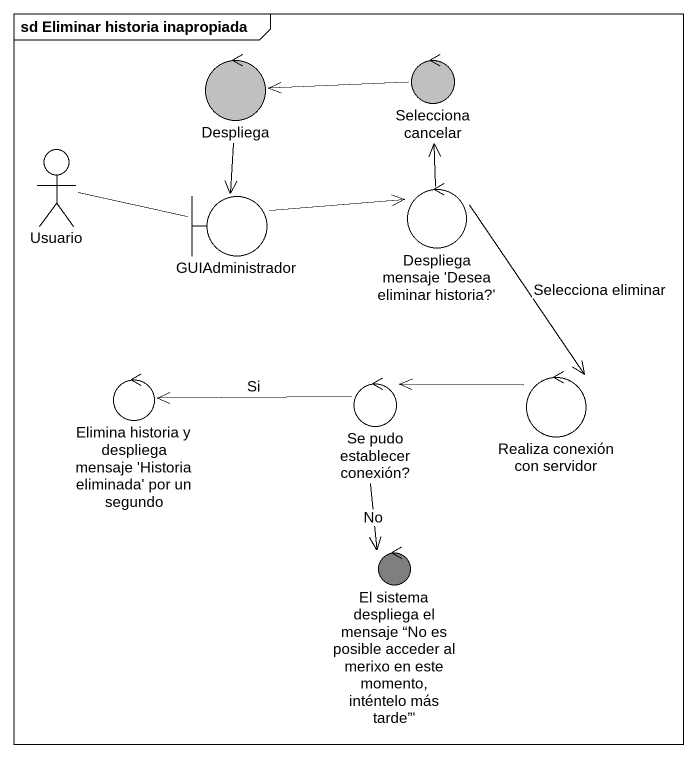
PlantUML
@startuml
mainframe sd Eliminar historia inapropiada
control Despliega #C0C0C0
control "Selecciona cancelar" as Selecciona_cancelar #C0C0C0
actor Usuario
boundary GUIAdministrador
control "Despliega mensaje 'Desea eliminar historia?'" as Despliega_mensaje_Desea
control "Elimina historia y despliega mensaje 'Historia eliminada' por un segundo" as Elimina_historia_y #FFFFFF
control "Se pudo establecer conexión?" as Se_pudo_establecer_conexión
control "Realiza conexión con servidor" as Realiza_conexión_con
control "El sistema despliega el mensaje “No es posible acceder al merixo en este momento, inténtelo más tarde”'" as El_sistema_despliega_el #7F7F7F
Despliega --> GUIAdministrador
Selecciona_cancelar -left-> Despliega
Usuario -right- GUIAdministrador
GUIAdministrador -right-> Despliega_mensaje_Desea
Despliega_mensaje_Desea -up-> Selecciona_cancelar
Despliega_mensaje_Desea --> Realiza_conexión_con : Selecciona eliminar
Se_pudo_establecer_conexión -left-> Elimina_historia_y : Si
Se_pudo_establecer_conexión --> El_sistema_despliega_el : No
Realiza_conexión_con -left-> Se_pudo_establecer_conexión
@enduml
